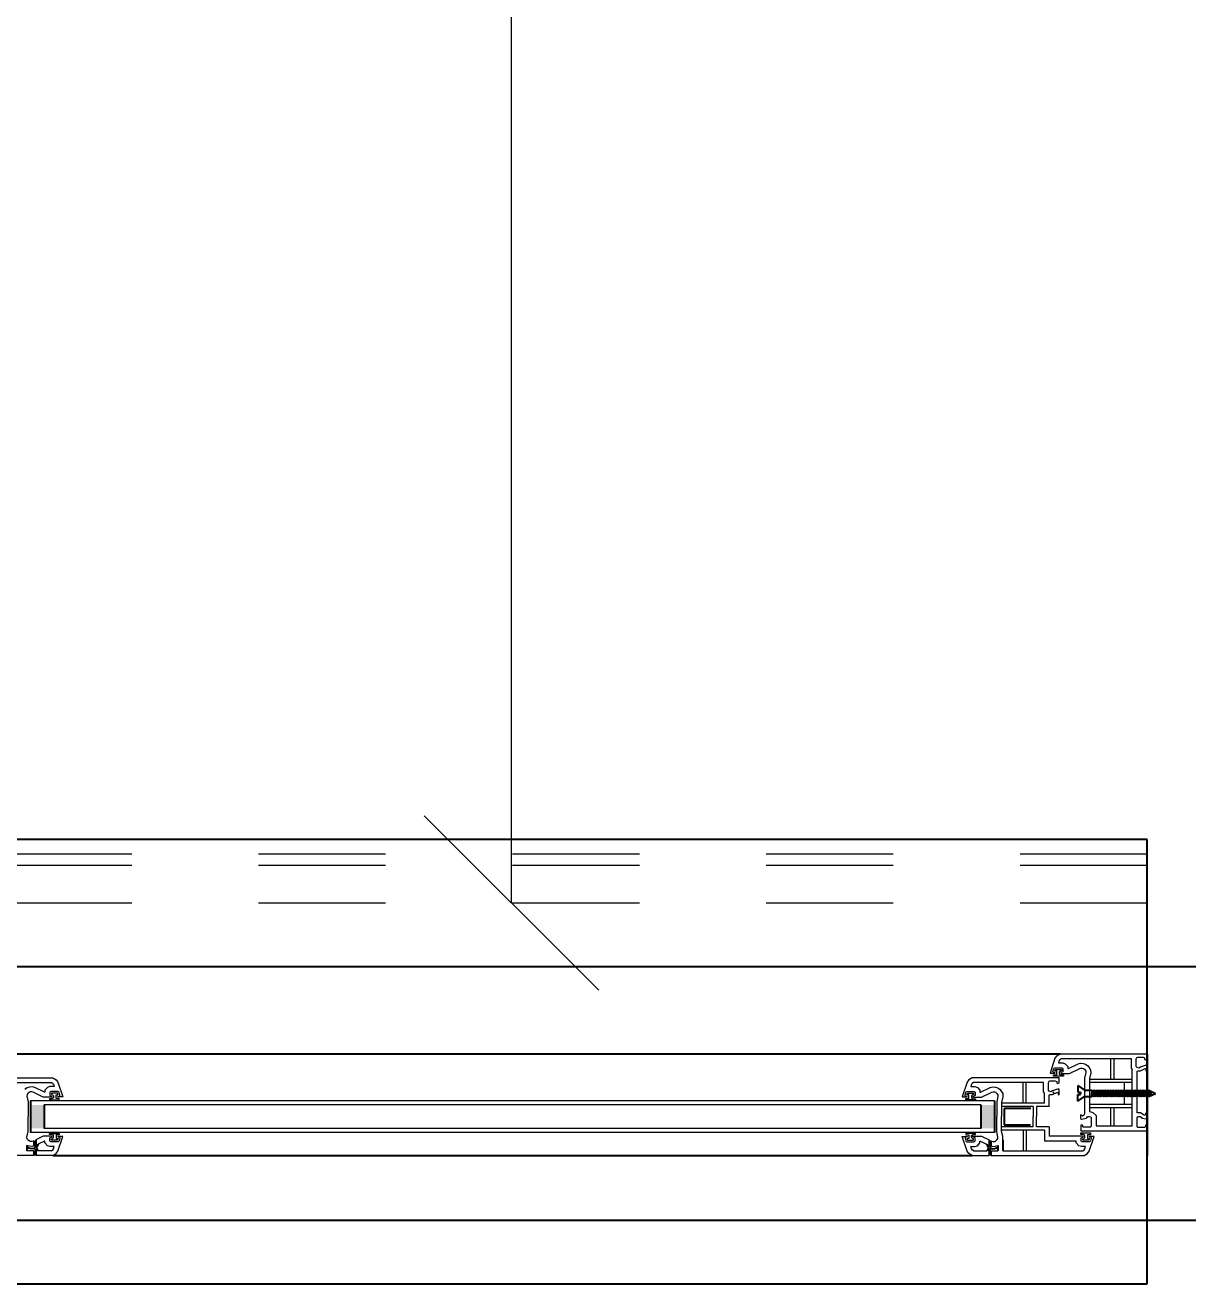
# Model space of a CAD drawing. Header units: metres. Extents: x -355 to 973, y -73 to 238.
# Drawn here: x 516.467 to 517.383, y 210.285 to 211.276 of the extents above; entities that cross this region are included whole.
import ezdxf

# ---------------------------------------------------------------- set-up
doc = ezdxf.new("R2010")
doc.units = ezdxf.units.M
doc.header["$LTSCALE"] = 3
doc.header["$MEASUREMENT"] = 0
doc.linetypes.add('202$0$HIDDEN', pattern=[0.375, 0.25, -0.125])
doc.linetypes.add('DASHED2', pattern=[0.375, 0.25, -0.125])
doc.layers.add('01B', color=10, linetype='Continuous')
doc.layers.add('5', color=2, linetype='Continuous')
for name, color, linetype, lineweight in [('05', 21, 'Continuous', 5), ('15', 63, 'DASHED2', 15), ('alaem', 230, 'Continuous', 5)]:
    doc.layers.add(name, color=color, linetype=linetype, lineweight=lineweight)
doc.styles.get("Standard").update_dxf_attribs({"font": 'arial.ttf'})
doc.dimstyles.new('ahmad', dxfattribs={"dimtxt": 0.2, "dimasz": 0.1375, "dimexe": 0, "dimexo": 0.0625, "dimgap": 0.09, "dimtad": 0, "dimzin": 0, "dimdsep": 46, "dimtxsty": 'Standard', "dimblk": 'OBLIQUE', "dimcen": 0.09, "dimclrd": 245, "dimclrt": 61, "dimadec": 0, "dimazin": 0, "dimtfac": 1, "dimtofl": 0, "dimtmove": 0, "dimatfit": 3, "dimldrblk": 'OBLIQUE', "dimfxl": 0, "dimfxlon": 1, "dimtolj": 1, "dimtzin": 0, "dimlwd": 13, "dimarcsym": 0})

# ---------------------------------------------------------------- blocks, each defined once
blk = doc.blocks.new('DSSSS')
at = {"layer": '05'}
for p, q in [((152.76042, -221.38644), (152.76042, -221.38719)), ((152.76643, -221.38719), (152.76643, -221.38631)), ((152.76042, -221.38719), (152.76643, -221.38719))]:
    blk.add_line(p, q, dxfattribs=at)
blk.add_lwpolyline([(152.76643, -221.38631), (152.76455, -221.38631), (152.76455, -221.38402), (152.76573, -221.38402), (152.76544, -221.383), (152.76167, -221.383), (152.76167, -221.38381), (152.76226, -221.38407), (152.76299, -221.38465), (152.76299, -221.38592), (152.76191, -221.38644), (152.76042, -221.38644)], dxfattribs=at)
blk = doc.blocks.new('ddd')
at = {"layer": '01B'}
for points in [[(1656.3947, 1003.85181), (1656.38381, 1003.85181), (1656.38381, 1003.87028), (1656.3947, 1003.87028)], [(1657.13263, 1003.87028), (1657.14352, 1003.87028), (1657.14352, 1003.85181), (1657.13263, 1003.85181)]]:
    blk.add_hatch(color=143, dxfattribs=at).paths.add_polyline_path(points)
at = {"layer": '01B', "color": 32}
for p, q in [((1657.26366, 1004.02934), (1657.26366, 1004.07934)), ((1657.26366, 1003.72933), (1657.26366, 1004.02933))]:
    blk.add_line(p, q, dxfattribs=at)
at = {"layer": '01B', "color": 143}
for p, q in [((1657.19509, 1003.91038), (1655.83223, 1003.91038)), ((1657.26366, 1003.91038), (1657.26366, 1003.84991)), ((1657.26366, 1003.91038), (1657.26366, 1003.83038)), ((1657.2091, 1003.88545), (1657.2091, 1003.88026)), ((1657.2091, 1003.88545), (1657.2144, 1003.88187)), ((1657.2144, 1003.88187), (1657.22016, 1003.88187)), ((1657.22016, 1003.88187), (1657.22016, 1003.87933)), ((1657.22016, 1003.88187), (1657.22229, 1003.87933)), ((1657.22141, 1003.88187), (1657.22068, 1003.88126)), ((1657.22141, 1003.88187), (1657.22354, 1003.87933)), ((1657.22265, 1003.88187), (1657.22192, 1003.88126)), ((1657.22265, 1003.88187), (1657.22478, 1003.87933)), ((1657.2239, 1003.88187), (1657.22317, 1003.88126)), ((1657.2239, 1003.88187), (1657.22603, 1003.87933)), ((1657.22514, 1003.88187), (1657.22441, 1003.88126)), ((1657.22514, 1003.88187), (1657.22727, 1003.87933)), ((1657.22639, 1003.88187), (1657.22566, 1003.88126)), ((1657.22639, 1003.88187), (1657.22852, 1003.87933)), ((1657.22764, 1003.88187), (1657.2269, 1003.88126)), ((1657.22764, 1003.88187), (1657.22976, 1003.87933)), ((1657.22888, 1003.88187), (1657.22815, 1003.88126)), ((1657.22888, 1003.88187), (1657.23101, 1003.87933)), ((1657.23013, 1003.88187), (1657.2294, 1003.88126)), ((1657.23013, 1003.88187), (1657.23226, 1003.87933)), ((1657.23137, 1003.88187), (1657.23064, 1003.88126)), ((1657.23137, 1003.88187), (1657.2335, 1003.87933)), ((1657.23262, 1003.88187), (1657.23189, 1003.88126)), ((1657.23262, 1003.88187), (1657.23475, 1003.87933)), ((1657.23386, 1003.88187), (1657.23313, 1003.88126)), ((1657.23386, 1003.88187), (1657.23599, 1003.87933)), ((1657.23511, 1003.88187), (1657.23438, 1003.88126)), ((1657.23511, 1003.88187), (1657.23724, 1003.87933)), ((1657.23636, 1003.88187), (1657.23562, 1003.88126)), ((1657.23636, 1003.88187), (1657.23848, 1003.87933)), ((1657.2376, 1003.88187), (1657.23687, 1003.88126)), ((1657.2376, 1003.88187), (1657.23973, 1003.87933)), ((1657.23885, 1003.88187), (1657.23812, 1003.88126)), ((1657.23885, 1003.88187), (1657.24098, 1003.87933)), ((1657.24009, 1003.88187), (1657.23936, 1003.88126)), ((1657.24009, 1003.88187), (1657.24222, 1003.87933)), ((1657.24134, 1003.88187), (1657.24061, 1003.88126)), ((1657.24134, 1003.88187), (1657.24347, 1003.87933)), ((1657.24258, 1003.88187), (1657.24185, 1003.88126)), ((1657.24258, 1003.88187), (1657.24471, 1003.87933)), ((1657.24383, 1003.88187), (1657.2431, 1003.88126)), ((1657.24383, 1003.88187), (1657.24596, 1003.87933)), ((1657.24508, 1003.88187), (1657.24434, 1003.88126)), ((1657.24508, 1003.88187), (1657.2472, 1003.87933)), ((1657.24632, 1003.88187), (1657.24559, 1003.88126)), ((1657.24632, 1003.88187), (1657.24845, 1003.87933)), ((1657.24757, 1003.88187), (1657.24684, 1003.88126)), ((1657.24757, 1003.88187), (1657.2497, 1003.87933)), ((1657.24881, 1003.88187), (1657.24808, 1003.88126)), ((1657.24881, 1003.88187), (1657.25094, 1003.87933)), ((1657.25006, 1003.88187), (1657.24933, 1003.88126)), ((1657.25006, 1003.88187), (1657.25219, 1003.87933)), ((1657.2513, 1003.88187), (1657.25057, 1003.88126)), ((1657.2513, 1003.88187), (1657.25343, 1003.87933)), ((1657.25255, 1003.88187), (1657.25182, 1003.88126)), ((1657.25255, 1003.88187), (1657.25468, 1003.87933)), ((1657.2538, 1003.88187), (1657.25306, 1003.88126)), ((1657.2538, 1003.88187), (1657.25592, 1003.87933)), ((1657.25504, 1003.88187), (1657.25431, 1003.88126)), ((1657.25504, 1003.88187), (1657.25717, 1003.87933)), ((1657.25629, 1003.88187), (1657.25555, 1003.88126)), ((1657.25629, 1003.88187), (1657.25841, 1003.87933)), ((1657.25753, 1003.88187), (1657.2568, 1003.88126)), ((1657.25753, 1003.88187), (1657.25966, 1003.87933)), ((1657.25878, 1003.88187), (1657.25805, 1003.88126)), ((1657.25878, 1003.88187), (1657.26091, 1003.87933)), ((1657.26002, 1003.88187), (1657.25929, 1003.88126)), ((1657.26002, 1003.88187), (1657.26215, 1003.87933)), ((1657.26127, 1003.88187), (1657.26054, 1003.88126)), ((1657.26127, 1003.88187), (1657.2634, 1003.87933)), ((1657.26251, 1003.88187), (1657.26178, 1003.88126)), ((1657.26251, 1003.88187), (1657.26464, 1003.87933)), ((1657.26376, 1003.88187), (1657.26303, 1003.88126)), ((1657.26376, 1003.88187), (1657.26589, 1003.87933)), ((1657.26501, 1003.88187), (1657.26427, 1003.88126)), ((1657.26501, 1003.88187), (1657.26713, 1003.87933)), ((1657.26501, 1003.88187), (1657.27036, 1003.87933)), ((1656.38381, 1003.8736), (1656.38381, 1003.84848)), ((1657.14352, 1003.8736), (1657.14352, 1003.84848)), ((1657.2091, 1003.88026), (1657.21117, 1003.88026)), ((1657.2091, 1003.87321), (1657.2091, 1003.8784)), ((1657.2091, 1003.8784), (1657.21117, 1003.8784)), ((1657.2091, 1003.87321), (1657.2144, 1003.87679)), ((1657.21117, 1003.88026), (1657.21117, 1003.87933)), ((1657.21117, 1003.8784), (1657.21117, 1003.87933)), ((1657.2144, 1003.87679), (1657.22016, 1003.87679)), ((1657.22016, 1003.87679), (1657.22016, 1003.87933)), ((1657.22016, 1003.87679), (1657.22229, 1003.87933)), ((1657.22141, 1003.87679), (1657.22068, 1003.87741)), ((1657.22141, 1003.87679), (1657.22354, 1003.87933)), ((1657.22265, 1003.87679), (1657.22192, 1003.87741)), ((1657.22265, 1003.87679), (1657.22478, 1003.87933)), ((1657.2239, 1003.87679), (1657.22317, 1003.87741)), ((1657.2239, 1003.87679), (1657.22603, 1003.87933)), ((1657.22514, 1003.87679), (1657.22441, 1003.87741)), ((1657.22514, 1003.87679), (1657.22727, 1003.87933)), ((1657.22639, 1003.87679), (1657.22566, 1003.87741)), ((1657.22639, 1003.87679), (1657.22852, 1003.87933)), ((1657.22764, 1003.87679), (1657.2269, 1003.87741)), ((1657.22764, 1003.87679), (1657.22976, 1003.87933)), ((1657.22888, 1003.87679), (1657.22815, 1003.87741)), ((1657.22888, 1003.87679), (1657.23101, 1003.87933)), ((1657.23013, 1003.87679), (1657.2294, 1003.87741)), ((1657.23013, 1003.87679), (1657.23226, 1003.87933)), ((1657.23137, 1003.87679), (1657.23064, 1003.87741)), ((1657.23137, 1003.87679), (1657.2335, 1003.87933)), ((1657.23262, 1003.87679), (1657.23189, 1003.87741)), ((1657.23262, 1003.87679), (1657.23475, 1003.87933)), ((1657.23386, 1003.87679), (1657.23313, 1003.87741)), ((1657.23386, 1003.87679), (1657.23599, 1003.87933)), ((1657.23511, 1003.87679), (1657.23438, 1003.87741)), ((1657.23511, 1003.87679), (1657.23724, 1003.87933)), ((1657.23636, 1003.87679), (1657.23562, 1003.87741)), ((1657.23636, 1003.87679), (1657.23848, 1003.87933)), ((1657.2376, 1003.87679), (1657.23687, 1003.87741)), ((1657.2376, 1003.87679), (1657.23973, 1003.87933)), ((1657.23885, 1003.87679), (1657.23812, 1003.87741)), ((1657.23885, 1003.87679), (1657.24098, 1003.87933)), ((1657.24009, 1003.87679), (1657.23936, 1003.87741)), ((1657.24009, 1003.87679), (1657.24222, 1003.87933)), ((1657.24134, 1003.87679), (1657.24061, 1003.87741)), ((1657.24134, 1003.87679), (1657.24347, 1003.87933)), ((1657.24258, 1003.87679), (1657.24185, 1003.87741)), ((1657.24258, 1003.87679), (1657.24471, 1003.87933)), ((1657.24383, 1003.87679), (1657.2431, 1003.87741)), ((1657.24383, 1003.87679), (1657.24596, 1003.87933)), ((1657.24508, 1003.87679), (1657.24434, 1003.87741)), ((1657.24508, 1003.87679), (1657.2472, 1003.87933)), ((1657.24632, 1003.87679), (1657.24559, 1003.87741)), ((1657.24632, 1003.87679), (1657.24845, 1003.87933)), ((1657.24757, 1003.87679), (1657.24684, 1003.87741)), ((1657.24757, 1003.87679), (1657.2497, 1003.87933)), ((1657.24881, 1003.87679), (1657.24808, 1003.87741)), ((1657.24881, 1003.87679), (1657.25094, 1003.87933)), ((1657.25006, 1003.87679), (1657.24933, 1003.87741)), ((1657.25006, 1003.87679), (1657.25219, 1003.87933)), ((1657.2513, 1003.87679), (1657.25057, 1003.87741)), ((1657.2513, 1003.87679), (1657.25343, 1003.87933)), ((1657.25255, 1003.87679), (1657.25182, 1003.87741)), ((1657.25255, 1003.87679), (1657.25468, 1003.87933)), ((1657.2538, 1003.87679), (1657.25306, 1003.87741)), ((1657.2538, 1003.87679), (1657.25592, 1003.87933)), ((1657.25504, 1003.87679), (1657.25431, 1003.87741)), ((1657.25504, 1003.87679), (1657.25717, 1003.87933)), ((1657.25629, 1003.87679), (1657.25555, 1003.87741)), ((1657.25629, 1003.87679), (1657.25841, 1003.87933)), ((1657.25753, 1003.87679), (1657.2568, 1003.87741)), ((1657.25753, 1003.87679), (1657.25966, 1003.87933)), ((1657.25878, 1003.87679), (1657.25805, 1003.87741)), ((1657.25878, 1003.87679), (1657.26091, 1003.87933)), ((1657.26002, 1003.87679), (1657.25929, 1003.87741)), ((1657.26002, 1003.87679), (1657.26215, 1003.87933)), ((1657.26127, 1003.87679), (1657.26054, 1003.87741)), ((1657.26127, 1003.87679), (1657.2634, 1003.87933)), ((1657.26251, 1003.87679), (1657.26178, 1003.87741)), ((1657.26251, 1003.87679), (1657.26464, 1003.87933)), ((1657.26376, 1003.87679), (1657.26303, 1003.87741)), ((1657.26376, 1003.87679), (1657.26589, 1003.87933)), ((1657.26501, 1003.87679), (1657.26427, 1003.87741)), ((1657.26501, 1003.87679), (1657.26713, 1003.87933)), ((1657.26501, 1003.87679), (1657.27036, 1003.87933)), ((1656.3947, 1003.87028), (1656.3947, 1003.85181)), ((1657.13263, 1003.87028), (1657.13263, 1003.85181)), ((1657.1721, 1003.86756), (1657.15095, 1003.86756)), ((1657.15095, 1003.86756), (1657.15095, 1003.85463)), ((1657.15095, 1003.85463), (1657.17182, 1003.85463)), ((1656.38665, 1003.84204), (1656.38665, 1003.83795)), ((1656.38816, 1003.84278), (1656.38816, 1003.83852)), ((1657.13916, 1003.84278), (1657.13916, 1003.83852)), ((1657.14067, 1003.84204), (1657.14067, 1003.83795)), ((1657.14995, 1003.84273), (1657.14995, 1003.8342)), ((1656.38115, 1003.83842), (1656.38115, 1003.8342)), ((1656.38156, 1003.83687), (1656.38137, 1003.83625)), ((1656.38665, 1003.8342), (1656.38665, 1003.83038)), ((1656.38816, 1003.83852), (1656.38705, 1003.8364)), ((1656.38735, 1003.83581), (1656.38816, 1003.8342)), ((1656.38816, 1003.8342), (1656.38816, 1003.83038)), ((1656.39009, 1003.83946), (1656.38849, 1003.83639)), ((1656.38849, 1003.83639), (1656.38959, 1003.8342)), ((1657.13723, 1003.83946), (1657.13883, 1003.83639)), ((1657.13883, 1003.83639), (1657.13773, 1003.8342)), ((1657.13916, 1003.83852), (1657.14027, 1003.8364)), ((1657.13997, 1003.83581), (1657.13916, 1003.8342)), ((1657.13916, 1003.8342), (1657.13916, 1003.83038)), ((1657.14067, 1003.8342), (1657.14067, 1003.83038)), ((1657.14577, 1003.83687), (1657.14595, 1003.83625)), ((1657.14617, 1003.83842), (1657.14617, 1003.8342)), ((1656.40145, 1003.83038), (1657.12587, 1003.83038))]:
    blk.add_line(p, q, dxfattribs=at)
at = {"layer": '05', "color": 143}
for p, q in [((1657.19108, 1003.90701), (1657.18721, 1003.8953)), ((1657.19239, 1003.90869), (1657.19108, 1003.90701)), ((1657.19509, 1003.91038), (1657.19239, 1003.90869)), ((1657.1945, 1003.90517), (1657.1939, 1003.90334)), ((1657.1939, 1003.90334), (1657.19725, 1003.90334)), ((1657.19499, 1003.9058), (1657.1945, 1003.90517)), ((1657.19619, 1003.90655), (1657.19499, 1003.9058)), ((1657.26366, 1003.91038), (1657.19509, 1003.91038)), ((1657.2513, 1003.90655), (1657.19619, 1003.90655)), ((1657.19725, 1003.90334), (1657.19916, 1003.90258)), ((1657.19916, 1003.90258), (1657.2012, 1003.90048)), ((1657.20166, 1003.89896), (1657.20927, 1003.90267)), ((1657.20927, 1003.90267), (1657.21131, 1003.90313)), ((1657.21131, 1003.90313), (1657.21332, 1003.90296)), ((1657.21332, 1003.90296), (1657.21516, 1003.90241)), ((1657.21516, 1003.90241), (1657.217, 1003.90113)), ((1657.217, 1003.90113), (1657.218, 1003.89985)), ((1657.23518, 1003.89036), (1657.23518, 1003.90655)), ((1657.23774, 1003.89036), (1657.23774, 1003.90655)), ((1657.2513, 1003.8993), (1657.2513, 1003.90655)), ((1657.25512, 1003.90666), (1657.25567, 1003.90769)), ((1657.25512, 1003.90057), (1657.25512, 1003.90666)), ((1657.25578, 1003.89969), (1657.25512, 1003.90057)), ((1657.25567, 1003.90769), (1657.25627, 1003.90781)), ((1657.25627, 1003.90781), (1657.26057, 1003.90781)), ((1657.26227, 1003.90144), (1657.25842, 1003.89994)), ((1657.26057, 1003.90781), (1657.2617, 1003.90734)), ((1657.2617, 1003.90734), (1657.2617, 1003.90628)), ((1657.2617, 1003.90628), (1657.26227, 1003.90573)), ((1657.26227, 1003.90573), (1657.26366, 1003.90637)), ((1657.26366, 1003.9013), (1657.26227, 1003.90144)), ((1657.26366, 1003.90637), (1657.26366, 1003.91038)), ((1657.26366, 1003.89718), (1657.26366, 1003.9013)), ((1657.18721, 1003.8953), (1657.19114, 1003.8953)), ((1657.1895, 1003.89665), (1657.19015, 1003.89889)), ((1657.1896, 1003.89622), (1657.1895, 1003.89665)), ((1657.18986, 1003.89578), (1657.1896, 1003.89622)), ((1657.19043, 1003.89566), (1657.18986, 1003.89578)), ((1657.19003, 1003.8929), (1657.19003, 1003.89402)), ((1657.19769, 1003.8929), (1657.19003, 1003.8929)), ((1657.19015, 1003.89889), (1657.19046, 1003.89925)), ((1657.19114, 1003.89566), (1657.19043, 1003.89566)), ((1657.19046, 1003.89925), (1657.19084, 1003.89952)), ((1657.19084, 1003.89952), (1657.19652, 1003.89952)), ((1657.19114, 1003.8953), (1657.19114, 1003.89566)), ((1657.19601, 1003.89578), (1657.19569, 1003.89552)), ((1657.19569, 1003.89552), (1657.19569, 1003.89532)), ((1657.19569, 1003.89532), (1657.19608, 1003.89513)), ((1657.19738, 1003.89638), (1657.19601, 1003.89578)), ((1657.19608, 1003.89513), (1657.20254, 1003.89513)), ((1657.19652, 1003.89952), (1657.19698, 1003.89933)), ((1657.19698, 1003.89933), (1657.19738, 1003.89893)), ((1657.19738, 1003.89893), (1657.19738, 1003.89638)), ((1657.19769, 1003.89386), (1657.19769, 1003.8929)), ((1657.2012, 1003.90048), (1657.2012, 1003.89896)), ((1657.2012, 1003.89896), (1657.20166, 1003.89896)), ((1657.20254, 1003.89513), (1657.21055, 1003.89904)), ((1657.21055, 1003.89904), (1657.21158, 1003.89927)), ((1657.21158, 1003.89927), (1657.2126, 1003.89918)), ((1657.2126, 1003.89918), (1657.21348, 1003.89892)), ((1657.21348, 1003.89892), (1657.21434, 1003.89832)), ((1657.21434, 1003.89832), (1657.21488, 1003.89763)), ((1657.21541, 1003.89581), (1657.2144, 1003.8914)), ((1657.2144, 1003.8914), (1657.2144, 1003.8833)), ((1657.21488, 1003.89763), (1657.21538, 1003.89686)), ((1657.21538, 1003.89686), (1657.21541, 1003.89581)), ((1657.218, 1003.89985), (1657.21917, 1003.89803)), ((1657.21925, 1003.89543), (1657.21823, 1003.89097)), ((1657.21823, 1003.89097), (1657.21823, 1003.8833)), ((1657.21917, 1003.89803), (1657.21925, 1003.89543)), ((1657.25214, 1003.89817), (1657.2513, 1003.8993)), ((1657.25196, 1003.89791), (1657.25214, 1003.89817)), ((1657.25196, 1003.87554), (1657.25196, 1003.89791)), ((1657.25712, 1003.89914), (1657.25578, 1003.89969)), ((1657.25578, 1003.89667), (1657.25611, 1003.89712)), ((1657.25578, 1003.87554), (1657.25578, 1003.89667)), ((1657.25611, 1003.89712), (1657.2572, 1003.8971)), ((1657.25842, 1003.89994), (1657.25712, 1003.89914)), ((1657.2572, 1003.8971), (1657.25844, 1003.89705)), ((1657.25844, 1003.89705), (1657.26216, 1003.89887)), ((1657.26216, 1003.89887), (1657.26259, 1003.89838)), ((1657.26259, 1003.89838), (1657.26271, 1003.89714)), ((1657.26271, 1003.89714), (1657.26329, 1003.89698)), ((1657.26329, 1003.89698), (1657.26366, 1003.89718)), ((1657.16596, 1003.87169), (1657.16596, 1003.88788)), ((1657.16851, 1003.87169), (1657.16851, 1003.88788)), ((1657.2144, 1003.8833), (1657.2144, 1003.86319)), ((1657.25196, 1003.89036), (1657.21823, 1003.89036)), ((1657.25196, 1003.88781), (1657.21823, 1003.88781)), ((1657.21823, 1003.8833), (1657.21823, 1003.86497)), ((1657.24566, 1003.88781), (1657.24566, 1003.87085)), ((1657.18273, 1003.87169), (1657.14901, 1003.87169)), ((1657.21823, 1003.87085), (1657.25196, 1003.87085)), ((1657.25196, 1003.86116), (1657.25196, 1003.87554)), ((1657.25578, 1003.86404), (1657.25578, 1003.87554)), ((1656.38214, 1003.85669), (1656.38214, 1003.86104)), ((1657.14518, 1003.85669), (1657.14518, 1003.86104)), ((1657.17389, 1003.86913), (1657.14901, 1003.86913)), ((1657.14901, 1003.85669), (1657.14901, 1003.86104)), ((1657.17389, 1003.86913), (1657.17389, 1003.86104)), ((1657.17389, 1003.85295), (1657.17389, 1003.86104)), ((1657.18656, 1003.86913), (1657.17644, 1003.86913)), ((1657.17644, 1003.86913), (1657.17644, 1003.86104)), ((1657.17644, 1003.85295), (1657.17644, 1003.86104)), ((1657.21188, 1003.86205), (1657.21132, 1003.86242)), ((1657.21132, 1003.86242), (1657.21132, 1003.85957)), ((1657.21273, 1003.86145), (1657.21188, 1003.86205)), ((1657.21347, 1003.86192), (1657.21273, 1003.86145)), ((1657.21413, 1003.8625), (1657.21347, 1003.86192)), ((1657.2144, 1003.86319), (1657.21413, 1003.8625)), ((1657.21595, 1003.85982), (1657.21709, 1003.86114)), ((1657.21709, 1003.86114), (1657.21808, 1003.86114)), ((1657.21808, 1003.86114), (1657.21907, 1003.86087)), ((1657.21823, 1003.8683), (1657.25196, 1003.8683)), ((1657.21823, 1003.86497), (1657.21859, 1003.86497)), ((1657.21859, 1003.86497), (1657.22096, 1003.86432)), ((1657.22096, 1003.86432), (1657.22351, 1003.862)), ((1657.22351, 1003.862), (1657.22351, 1003.85374)), ((1657.23518, 1003.85374), (1657.23518, 1003.8683)), ((1657.23774, 1003.85374), (1657.23774, 1003.8683)), ((1657.25196, 1003.85374), (1657.25196, 1003.86116)), ((1657.2586, 1003.86404), (1657.25578, 1003.86404)), ((1657.25578, 1003.86011), (1657.25624, 1003.86089)), ((1657.25624, 1003.86089), (1657.25702, 1003.86128)), ((1657.25702, 1003.86128), (1657.25821, 1003.86117)), ((1657.25821, 1003.86117), (1657.2589, 1003.86062)), ((1657.25934, 1003.86355), (1657.2586, 1003.86404)), ((1657.26123, 1003.86228), (1657.25934, 1003.86355)), ((1657.26221, 1003.86228), (1657.26123, 1003.86228)), ((1657.26275, 1003.8638), (1657.26221, 1003.86228)), ((1657.26307, 1003.8638), (1657.26275, 1003.8638)), ((1657.26366, 1003.86367), (1657.26307, 1003.8638)), ((1657.26366, 1003.85993), (1657.26366, 1003.86367)), ((1657.26366, 1003.86367), (1657.26366, 1003.86367)), ((1656.38214, 1003.84936), (1656.38214, 1003.85669)), ((1657.14518, 1003.84936), (1657.14518, 1003.85669)), ((1657.14901, 1003.84979), (1657.14901, 1003.85669)), ((1657.17389, 1003.85295), (1657.14901, 1003.85295)), ((1657.18656, 1003.85295), (1657.17644, 1003.85295)), ((1657.18656, 1003.85295), (1657.18656, 1003.84562)), ((1657.21132, 1003.85957), (1657.21194, 1003.85914)), ((1657.21167, 1003.85444), (1657.21142, 1003.85408)), ((1657.21142, 1003.85408), (1657.21142, 1003.84991)), ((1657.21265, 1003.85444), (1657.21167, 1003.85444)), ((1657.21194, 1003.85914), (1657.21595, 1003.85982)), ((1657.21294, 1003.85412), (1657.21265, 1003.85444)), ((1657.21294, 1003.8535), (1657.21294, 1003.85412)), ((1657.2131, 1003.85294), (1657.21294, 1003.8535)), ((1657.21354, 1003.85271), (1657.2131, 1003.85294)), ((1657.21899, 1003.85271), (1657.21354, 1003.85271)), ((1657.21946, 1003.85308), (1657.21899, 1003.85271)), ((1657.21907, 1003.86087), (1657.21969, 1003.86031)), ((1657.21969, 1003.85368), (1657.21946, 1003.85308)), ((1657.21969, 1003.86031), (1657.21969, 1003.85368)), ((1657.22351, 1003.85374), (1657.25196, 1003.85374)), ((1657.25578, 1003.85294), (1657.25578, 1003.86011)), ((1657.25633, 1003.85248), (1657.25578, 1003.85294)), ((1657.26163, 1003.85248), (1657.25633, 1003.85248)), ((1657.2589, 1003.86062), (1657.25959, 1003.85991)), ((1657.25959, 1003.85991), (1657.26296, 1003.85938)), ((1657.26237, 1003.85326), (1657.26163, 1003.85248)), ((1657.26241, 1003.85434), (1657.26237, 1003.85326)), ((1657.2631, 1003.85438), (1657.26241, 1003.85434)), ((1657.26296, 1003.85938), (1657.26366, 1003.85993)), ((1657.26366, 1003.85406), (1657.2631, 1003.85438)), ((1657.26366, 1003.84991), (1657.26366, 1003.85406)), ((1656.38114, 1003.84495), (1656.38214, 1003.84936)), ((1656.38117, 1003.8439), (1656.38114, 1003.84495)), ((1656.38166, 1003.84313), (1656.38117, 1003.8439)), ((1656.3822, 1003.84244), (1656.38166, 1003.84313)), ((1656.38307, 1003.84184), (1656.3822, 1003.84244)), ((1656.38394, 1003.84157), (1656.38307, 1003.84184)), ((1656.38497, 1003.84149), (1656.38394, 1003.84157)), ((1656.38599, 1003.84172), (1656.38497, 1003.84149)), ((1656.38665, 1003.84204), (1656.38599, 1003.84172)), ((1656.39401, 1003.84562), (1656.38816, 1003.84278)), ((1656.39489, 1003.8418), (1656.39009, 1003.83946)), ((1656.40046, 1003.84562), (1656.39401, 1003.84562)), ((1656.39534, 1003.8418), (1656.39489, 1003.8418)), ((1656.39534, 1003.84028), (1656.39534, 1003.8418)), ((1656.39886, 1003.8469), (1656.39886, 1003.84786)), ((1656.39886, 1003.84786), (1656.40652, 1003.84786)), ((1656.39917, 1003.84437), (1656.40054, 1003.84498)), ((1656.39917, 1003.84183), (1656.39917, 1003.84437)), ((1656.39956, 1003.84142), (1656.39917, 1003.84183)), ((1656.40003, 1003.84124), (1656.39956, 1003.84142)), ((1656.40571, 1003.84124), (1656.40003, 1003.84124)), ((1656.40085, 1003.84543), (1656.40046, 1003.84562)), ((1656.40054, 1003.84498), (1656.40085, 1003.84523)), ((1656.40085, 1003.84523), (1656.40085, 1003.84543)), ((1656.40934, 1003.84546), (1656.4054, 1003.84546)), ((1656.4054, 1003.84546), (1656.4054, 1003.84509)), ((1656.4054, 1003.84509), (1656.40611, 1003.84509)), ((1656.40547, 1003.83375), (1656.40934, 1003.84546)), ((1656.40608, 1003.84151), (1656.40571, 1003.84124)), ((1656.40639, 1003.84187), (1656.40608, 1003.84151)), ((1656.40611, 1003.84509), (1656.40668, 1003.84498)), ((1656.40704, 1003.84411), (1656.40639, 1003.84187)), ((1656.40652, 1003.84786), (1656.40652, 1003.84674)), ((1656.40668, 1003.84498), (1656.40694, 1003.84454)), ((1656.40694, 1003.84454), (1656.40704, 1003.84411)), ((1657.12185, 1003.83375), (1657.11798, 1003.84546)), ((1657.11798, 1003.84546), (1657.12192, 1003.84546)), ((1657.12038, 1003.84454), (1657.12028, 1003.84411)), ((1657.12028, 1003.84411), (1657.12093, 1003.84187)), ((1657.12064, 1003.84498), (1657.12038, 1003.84454)), ((1657.12121, 1003.84509), (1657.12064, 1003.84498)), ((1657.12846, 1003.84786), (1657.1208, 1003.84786)), ((1657.1208, 1003.84786), (1657.1208, 1003.84674)), ((1657.12093, 1003.84187), (1657.12124, 1003.84151)), ((1657.12192, 1003.84509), (1657.12121, 1003.84509)), ((1657.12124, 1003.84151), (1657.12162, 1003.84124)), ((1657.12162, 1003.84124), (1657.12729, 1003.84124)), ((1657.12192, 1003.84546), (1657.12192, 1003.84509)), ((1657.12647, 1003.84543), (1657.12686, 1003.84562)), ((1657.12647, 1003.84523), (1657.12647, 1003.84543)), ((1657.12679, 1003.84498), (1657.12647, 1003.84523)), ((1657.12815, 1003.84437), (1657.12679, 1003.84498)), ((1657.12686, 1003.84562), (1657.13332, 1003.84562)), ((1657.12729, 1003.84124), (1657.12776, 1003.84142)), ((1657.12776, 1003.84142), (1657.12815, 1003.84183)), ((1657.12815, 1003.84183), (1657.12815, 1003.84437)), ((1657.12846, 1003.8469), (1657.12846, 1003.84786)), ((1657.13198, 1003.84028), (1657.13198, 1003.8418)), ((1657.13198, 1003.8418), (1657.13243, 1003.8418)), ((1657.13243, 1003.8418), (1657.13723, 1003.83946)), ((1657.13332, 1003.84562), (1657.13916, 1003.84278)), ((1657.14067, 1003.84204), (1657.14133, 1003.84172)), ((1657.14133, 1003.84172), (1657.14235, 1003.84149)), ((1657.14235, 1003.84149), (1657.14338, 1003.84157)), ((1657.14338, 1003.84157), (1657.14426, 1003.84184)), ((1657.14426, 1003.84184), (1657.14512, 1003.84244)), ((1657.14512, 1003.84244), (1657.14566, 1003.84313)), ((1657.14619, 1003.84495), (1657.14518, 1003.84936)), ((1657.14566, 1003.84313), (1657.14616, 1003.8439)), ((1657.14616, 1003.8439), (1657.14619, 1003.84495)), ((1657.18273, 1003.8504), (1657.14901, 1003.8504)), ((1657.15003, 1003.84533), (1657.14901, 1003.84979)), ((1657.14995, 1003.84273), (1657.15003, 1003.84533)), ((1657.16596, 1003.8504), (1657.16596, 1003.8342)), ((1657.16851, 1003.8504), (1657.16851, 1003.8342)), ((1657.18273, 1003.8504), (1657.18273, 1003.8418)), ((1657.2079, 1003.8418), (1657.18273, 1003.8418)), ((1657.21302, 1003.84562), (1657.18656, 1003.84562)), ((1657.2079, 1003.84028), (1657.2079, 1003.8418)), ((1657.21142, 1003.84991), (1657.26366, 1003.84991)), ((1657.21142, 1003.8469), (1657.21142, 1003.84833)), ((1657.21142, 1003.84833), (1657.21908, 1003.84833)), ((1657.21173, 1003.84437), (1657.2131, 1003.84498)), ((1657.21173, 1003.84183), (1657.21173, 1003.84437)), ((1657.21212, 1003.84142), (1657.21173, 1003.84183)), ((1657.21259, 1003.84124), (1657.21212, 1003.84142)), ((1657.21827, 1003.84124), (1657.21259, 1003.84124)), ((1657.21341, 1003.84543), (1657.21302, 1003.84562)), ((1657.2131, 1003.84498), (1657.21341, 1003.84523)), ((1657.21341, 1003.84523), (1657.21341, 1003.84543)), ((1657.2219, 1003.84546), (1657.21796, 1003.84546)), ((1657.21796, 1003.84546), (1657.21796, 1003.84509)), ((1657.21796, 1003.84509), (1657.21868, 1003.84509)), ((1657.21803, 1003.83375), (1657.2219, 1003.84546)), ((1657.21864, 1003.84151), (1657.21827, 1003.84124)), ((1657.21895, 1003.84187), (1657.21864, 1003.84151)), ((1657.21868, 1003.84509), (1657.21924, 1003.84498)), ((1657.2196, 1003.84411), (1657.21895, 1003.84187)), ((1657.21908, 1003.84833), (1657.21908, 1003.84674)), ((1657.21924, 1003.84498), (1657.2195, 1003.84454)), ((1657.2195, 1003.84454), (1657.2196, 1003.84411)), ((1656.38323, 1003.8378), (1656.38115, 1003.83842)), ((1656.38665, 1003.8342), (1656.38115, 1003.8342)), ((1656.38351, 1003.83561), (1656.38137, 1003.83625)), ((1656.38363, 1003.83624), (1656.38156, 1003.83687)), ((1656.38524, 1003.83763), (1656.38323, 1003.8378)), ((1656.38569, 1003.83543), (1656.38351, 1003.83561)), ((1656.38564, 1003.83607), (1656.38363, 1003.83624)), ((1656.38665, 1003.83795), (1656.38524, 1003.83763)), ((1656.38705, 1003.8364), (1656.38564, 1003.83607)), ((1656.38735, 1003.83581), (1656.38569, 1003.83543)), ((1656.40035, 1003.8342), (1656.38959, 1003.8342)), ((1656.39738, 1003.83817), (1656.39534, 1003.84028)), ((1656.39929, 1003.83741), (1656.39738, 1003.83817)), ((1656.40265, 1003.83741), (1656.39929, 1003.83741)), ((1656.40035, 1003.8342), (1656.40155, 1003.83496)), ((1656.40145, 1003.83038), (1656.40415, 1003.83207)), ((1656.40155, 1003.83496), (1656.40204, 1003.83558)), ((1656.40204, 1003.83558), (1656.40265, 1003.83741)), ((1656.40415, 1003.83207), (1656.40547, 1003.83375)), ((1657.12317, 1003.83207), (1657.12185, 1003.83375)), ((1657.12587, 1003.83038), (1657.12317, 1003.83207)), ((1657.12528, 1003.83558), (1657.12467, 1003.83741)), ((1657.12467, 1003.83741), (1657.12803, 1003.83741)), ((1657.12577, 1003.83496), (1657.12528, 1003.83558)), ((1657.12697, 1003.8342), (1657.12577, 1003.83496)), ((1657.12697, 1003.8342), (1657.13773, 1003.8342)), ((1657.12803, 1003.83741), (1657.12994, 1003.83817)), ((1657.12994, 1003.83817), (1657.13198, 1003.84028)), ((1657.13997, 1003.83581), (1657.14163, 1003.83543)), ((1657.14027, 1003.8364), (1657.14168, 1003.83607)), ((1657.14067, 1003.83795), (1657.14208, 1003.83763)), ((1657.14067, 1003.8342), (1657.14617, 1003.8342)), ((1657.14163, 1003.83543), (1657.14381, 1003.83561)), ((1657.14168, 1003.83607), (1657.14369, 1003.83624)), ((1657.14208, 1003.83763), (1657.1441, 1003.8378)), ((1657.14369, 1003.83624), (1657.14577, 1003.83687)), ((1657.14381, 1003.83561), (1657.14595, 1003.83625)), ((1657.1441, 1003.8378), (1657.14617, 1003.83842)), ((1657.14995, 1003.8342), (1657.21291, 1003.8342)), ((1657.20995, 1003.83817), (1657.2079, 1003.84028)), ((1657.21186, 1003.83741), (1657.20995, 1003.83817)), ((1657.21521, 1003.83741), (1657.21186, 1003.83741)), ((1657.21291, 1003.8342), (1657.21411, 1003.83496)), ((1657.21401, 1003.83038), (1657.21672, 1003.83207)), ((1657.21411, 1003.83496), (1657.21461, 1003.83558)), ((1657.21461, 1003.83558), (1657.21521, 1003.83741)), ((1657.21672, 1003.83207), (1657.21803, 1003.83375)), ((1656.38665, 1003.83038), (1656.3159, 1003.83038)), ((1656.40145, 1003.83038), (1656.38816, 1003.83038)), ((1657.12587, 1003.83038), (1657.13916, 1003.83038)), ((1657.14067, 1003.83038), (1657.21401, 1003.83038))]:
    blk.add_line(p, q, dxfattribs=at)
at = {"layer": '05', "color": 107}
for p, q in [((1657.14352, 1003.8736), (1656.38381, 1003.8736)), ((1657.13263, 1003.87028), (1656.3947, 1003.87028)), ((1657.13263, 1003.85181), (1656.3947, 1003.85181)), ((1657.14352, 1003.84848), (1656.38381, 1003.84848))]:
    blk.add_line(p, q, dxfattribs=at)
at = {"layer": '05', "color": 143}
for points in [[(1656.33288, 1003.8917), (1656.40145, 1003.8917), (1656.40415, 1003.89001), (1656.40547, 1003.88833), (1656.40934, 1003.87662), (1656.4054, 1003.87662), (1656.4054, 1003.87699), (1656.40611, 1003.87699), (1656.40668, 1003.8771), (1656.40694, 1003.87754), (1656.40704, 1003.87797), (1656.40639, 1003.88021), (1656.40608, 1003.88058), (1656.40571, 1003.88084), (1656.40003, 1003.88084), (1656.39956, 1003.88066), (1656.39917, 1003.88025), (1656.39917, 1003.87771), (1656.40054, 1003.8771), (1656.40085, 1003.87685), (1656.40085, 1003.87665), (1656.40046, 1003.87646), (1656.39401, 1003.87646), (1656.38599, 1003.88036), (1656.38497, 1003.88059), (1656.38394, 1003.88051), (1656.38307, 1003.88024), (1656.3822, 1003.87964), (1656.38166, 1003.87896), (1656.38117, 1003.87818), (1656.38114, 1003.87713), (1656.38214, 1003.87272), (1656.38214, 1003.86539), (1656.38214, 1003.86104)], [(1657.19444, 1003.8917), (1657.12587, 1003.8917), (1657.12317, 1003.89001), (1657.12185, 1003.88833), (1657.11798, 1003.87662), (1657.12192, 1003.87662), (1657.12192, 1003.87699), (1657.12121, 1003.87699), (1657.12064, 1003.8771), (1657.12038, 1003.87754), (1657.12028, 1003.87797), (1657.12093, 1003.88021), (1657.12124, 1003.88058), (1657.12162, 1003.88084), (1657.12729, 1003.88084), (1657.12776, 1003.88066), (1657.12815, 1003.88025), (1657.12815, 1003.87771), (1657.12679, 1003.8771), (1657.12647, 1003.87685), (1657.12647, 1003.87665), (1657.12686, 1003.87646), (1657.13332, 1003.87646), (1657.14133, 1003.88036), (1657.14235, 1003.88059), (1657.14338, 1003.88051), (1657.14426, 1003.88024), (1657.14512, 1003.87964), (1657.14566, 1003.87896), (1657.14616, 1003.87818), (1657.14619, 1003.87713), (1657.14518, 1003.87272), (1657.14518, 1003.86539), (1657.14518, 1003.86104)], [(1657.18656, 1003.86913), (1657.18656, 1003.878), (1657.18688, 1003.87845), (1657.18798, 1003.87843), (1657.18922, 1003.87838), (1657.19294, 1003.8802), (1657.19337, 1003.8797), (1657.19348, 1003.87846), (1657.19407, 1003.8783), (1657.19444, 1003.8785), (1657.19444, 1003.88263), (1657.19305, 1003.88276), (1657.1892, 1003.88127), (1657.1879, 1003.88047), (1657.18656, 1003.88101), (1657.1859, 1003.8819), (1657.1859, 1003.88799), (1657.18645, 1003.88901), (1657.18705, 1003.88914), (1657.19135, 1003.88914), (1657.19247, 1003.88866), (1657.19247, 1003.8876), (1657.19305, 1003.88705), (1657.19444, 1003.8877), (1657.19444, 1003.8917)], [(1657.19003, 1003.89402), (1657.19242, 1003.89402), (1657.19242, 1003.89694), (1657.19091, 1003.89694), (1657.19129, 1003.89824), (1657.1961, 1003.89824), (1657.1961, 1003.89721), (1657.19534, 1003.89688), (1657.19442, 1003.89614), (1657.19442, 1003.89452), (1657.19579, 1003.89386), (1657.19769, 1003.89386)], [(1656.34525, 1003.88788), (1656.40035, 1003.88788), (1656.40155, 1003.88712), (1656.40204, 1003.8865), (1656.40265, 1003.88467), (1656.39929, 1003.88467), (1656.39738, 1003.88391), (1656.39534, 1003.8818), (1656.39534, 1003.88029), (1656.39489, 1003.88029), (1656.38727, 1003.88399), (1656.38524, 1003.88446), (1656.38323, 1003.88429), (1656.38138, 1003.88373), (1656.37955, 1003.88246)], [(1657.18273, 1003.87169), (1657.18273, 1003.87923), (1657.18292, 1003.87949), (1657.18208, 1003.88063), (1657.18208, 1003.88788), (1657.12697, 1003.88788), (1657.12577, 1003.88712), (1657.12528, 1003.8865), (1657.12467, 1003.88467), (1657.12803, 1003.88467), (1657.12994, 1003.88391), (1657.13198, 1003.8818), (1657.13198, 1003.88029), (1657.13243, 1003.88029), (1657.14005, 1003.88399), (1657.14208, 1003.88446), (1657.1441, 1003.88429), (1657.14594, 1003.88373), (1657.14778, 1003.88246), (1657.14878, 1003.88118), (1657.14995, 1003.87936), (1657.15003, 1003.87675), (1657.14901, 1003.87229), (1657.14901, 1003.86539), (1657.14901, 1003.86104)], [(1656.40652, 1003.84674), (1656.40412, 1003.84674), (1656.40412, 1003.84382), (1656.40563, 1003.84382), (1656.40525, 1003.84251), (1656.40044, 1003.84251), (1656.40044, 1003.84354), (1656.4012, 1003.84388), (1656.40213, 1003.84462), (1656.40213, 1003.84623), (1656.40076, 1003.8469), (1656.39886, 1003.8469)], [(1657.1208, 1003.84674), (1657.1232, 1003.84674), (1657.1232, 1003.84382), (1657.12169, 1003.84382), (1657.12207, 1003.84251), (1657.12688, 1003.84251), (1657.12688, 1003.84354), (1657.12612, 1003.84388), (1657.12519, 1003.84462), (1657.12519, 1003.84623), (1657.12657, 1003.8469), (1657.12846, 1003.8469)], [(1657.21908, 1003.84674), (1657.21669, 1003.84674), (1657.21669, 1003.84382), (1657.21819, 1003.84382), (1657.21781, 1003.84251), (1657.213, 1003.84251), (1657.213, 1003.84354), (1657.21376, 1003.84388), (1657.21469, 1003.84462), (1657.21469, 1003.84623), (1657.21332, 1003.8469), (1657.21142, 1003.8469)]]:
    blk.add_lwpolyline(points, dxfattribs=at)
blk.add_lwpolyline([(1657.18977, 1003.88012), (1657.18937, 1003.87987), (1657.19027, 1003.88031)], close=True, dxfattribs=at)
at = {"layer": '15'}
for p, q in [((1657.26366, 1003.97934), (1655.76366, 1003.97934)), ((1655.76366, 1003.77934), (1657.26366, 1003.77934))]:
    blk.add_line(p, q, dxfattribs=at)
at = {"layer": '5', "color": 32}
for p, q in [((1657.26366, 1004.07934), (1655.76366, 1004.07934)), ((1655.76366, 1003.72933), (1657.26366, 1003.72933))]:
    blk.add_line(p, q, dxfattribs=at)
at = {"layer": '5', "color": 5, "linetype": '202$0$HIDDEN', "lineweight": 5, "ltscale": 0.1}
for p, q in [((1657.26366, 1004.0678), (1655.76366, 1004.0678)), ((1657.26366, 1004.05898), (1655.76366, 1004.05898)), ((1657.26366, 1004.02934), (1655.76366, 1004.02934))]:
    blk.add_line(p, q, dxfattribs=at)
at = {"layer": '01B', "color": 143, "yscale": 1.275494208194687, "zscale": 1.275494208194687}
for p, xscale in [((1461.55382, 1286.2523), 1.275494208194687), ((1851.9735, 1286.2523), -1.275494208194687)]:
    blk.add_blockref('DSSSS', p, dxfattribs=dict(at, xscale=xscale))
blk = doc.blocks.new('_Oblique')
at = {"color": 0, "linetype": 'ByBlock', "lineweight": -2}
blk.add_line((-0.5, -0.5), (0.5, 0.5), dxfattribs=at)
blk = doc.blocks.new('*D180')
at = {"color": 245, "lineweight": 13, "transparency": 16777216}
for p, q in [((516.84981, 224.13483), (516.84981, 217.69734)), ((516.84981, 210.58484), (516.84981, 216.85977))]:
    blk.add_line(p, q, dxfattribs=at)
at = {"layer": 'Defpoints', "color": 0, "transparency": 16777216}
for p in [(516.84981, 224.13483), (516.84981, 210.58484), (516.84981, 210.58484)]:
    blk.add_point(p, dxfattribs=at)
at = {"color": 245, "lineweight": 13, "transparency": 16777216, "xscale": 0.1375, "yscale": 0.1375, "zscale": 0.1375}
for p, rotation in [((516.84981, 224.13483), 90), ((516.84981, 210.58484), 270)]:
    blk.add_blockref('_Oblique', p, dxfattribs=dict(at, rotation=rotation))
at = {"color": 61, "transparency": 16777216, "insert": (516.84981, 217.27855), "char_height": 0.2, "attachment_point": 5, "rotation": 90}
blk.add_mtext('\\A1;13.55', dxfattribs=at)

msp = doc.modelspace()

# ---------------------------------------------------------------- linework, layer by layer
for p, q in [((511.49661, 210.53483), (517.70661, 210.53483)), ((523.20161, 210.33483), (511.20161, 210.33483)), ((523.20161, 210.33483), (511.20161, 210.33483)), ((523.20161, 210.33483), (511.29661, 210.33483)), ((523.20161, 210.33483), (511.29661, 210.33483))]:
    msp.add_line(p, q)
at = {"layer": 'alaem'}
msp.add_lwpolyline([(511.29661, 210.33483), (523.10661, 210.33483), (523.10661, 221.73483), (521.60661, 221.73483), (521.60661, 219.83483), (519.50661, 219.83483), (519.50661, 220.03483), (517.90661, 220.03483), (517.90661, 224.33483), (515.89151, 224.33483), (515.89151, 222.33483), (512.89151, 222.33483), (512.89151, 224.33483), (511.29661, 224.33483), (511.29661, 210.33483)], dxfattribs=at)

# ---------------------------------------------------------------- block references
at = {"layer": '05'}
msp.add_blockref('ddd', (-1139.91303, -793.4445), dxfattribs=at)

# ---------------------------------------------------------------- dimensions: what is measured, and where the dimension line sits
dim = msp.add_linear_dim(base=(516.84981, 210.58484), p1=(516.84981, 224.13483), p2=(516.84981, 210.58484), angle=90, dimstyle='ahmad')
dim.commit()
dim.dimension.update_dxf_attribs({"geometry": '*D180', "text_midpoint": (516.84981, 217.27855), "dimtype": 160})

doc.saveas('drawing.dxf')
